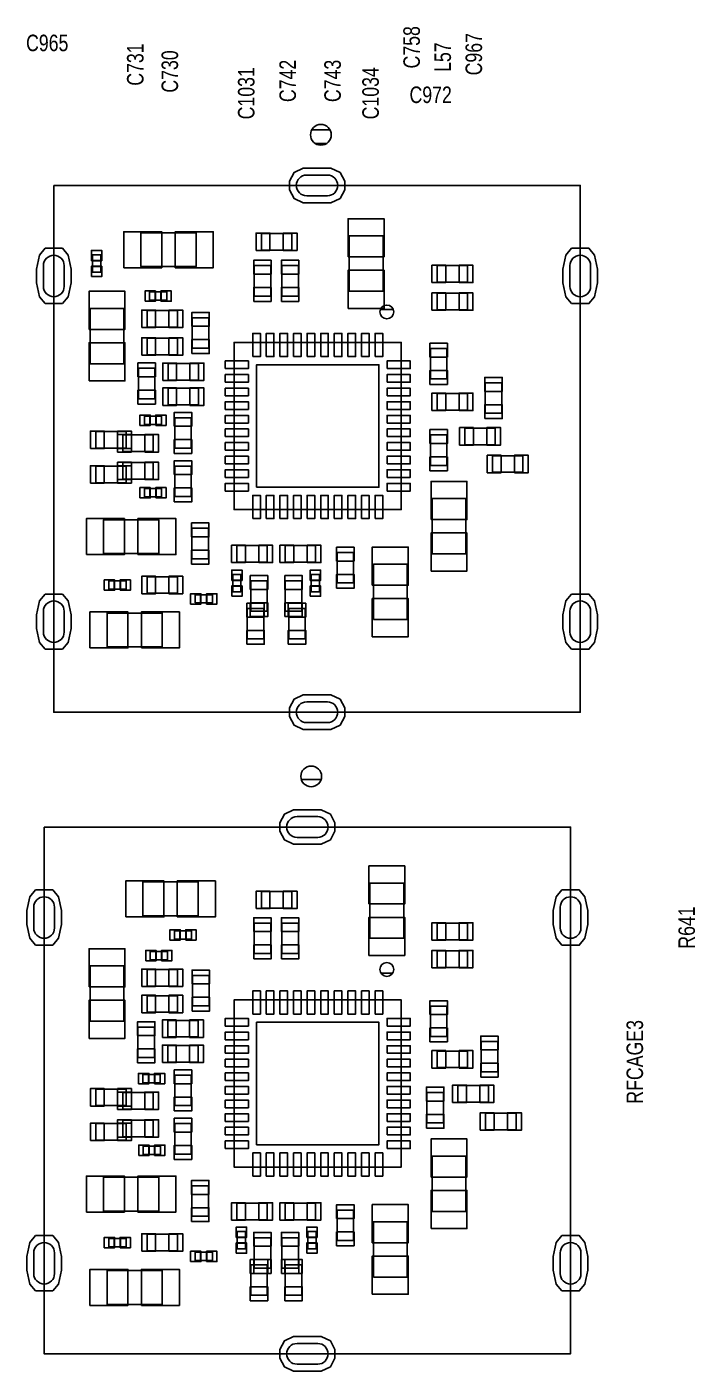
# Model space of a CAD drawing. Extents: x -13164 to 30582, y -10288 to 18382.
# Drawn here: x -1844 to -393, y 9358 to 12275 of the extents above; entities that cross this region are included whole.
import ezdxf
from ezdxf.enums import TextEntityAlignment as Align

# ---------------------------------------------------------------- set-up
doc = ezdxf.new("R2010")
doc.units = 0
doc.layers.add('DF_ASSEMBLY_NOTES', color=2, linetype='CONTINUOUS')

# ---------------------------------------------------------------- blocks, each defined once
blk = doc.blocks.new('FIGURE_OBLONG')
blk.add_lwpolyline([(-0.5, -0.125), (-0.5, 0.125), (-0.416, 0.375), (-0.25, 0.5), (0.25, 0.5), (0.416, 0.375), (0.5, 0.125), (0.5, -0.125), (0.416, -0.375), (0.25, -0.5), (-0.25, -0.5), (-0.416, -0.375)], close=True)
blk = doc.blocks.new('FIGURE_SQUARE')
blk.add_lwpolyline([(-0.5, -0.5), (-0.5, 0.5), (0.5, 0.5), (0.5, -0.5)], close=True)

msp = doc.modelspace()

# ---------------------------------------------------------------- linework, layer by layer
at = {"layer": 'DF_ASSEMBLY_NOTES'}
for points in [[(-1183.0905, 12040.559, 1), (-1228.0897, 12040.559, 1), (-1183.0905, 12040.559)], [(-1236.42, 11953.2692), (-1191.42, 11953.2692, -1), (-1191.42, 11908.2692), (-1236.42, 11908.2692, -1), (-1236.42, 11953.2692)], [(-1762.92, 11756.7692), (-1762.92, 11711.7692, -1), (-1807.92, 11711.7692), (-1807.92, 11756.7692, -1), (-1762.92, 11756.7692)], [(-619.92, 11756.7692), (-619.92, 11711.7692, -1), (-664.92, 11711.7692), (-664.92, 11756.7692, -1), (-619.92, 11756.7692)], [(-1047.42, 11656.2692, 1), (-1077.42, 11656.2692, 1), (-1047.42, 11656.2692)], [(-1762.92, 11006.7692), (-1762.92, 10961.7692, -1), (-1807.92, 10961.7692), (-1807.92, 11006.7692, -1), (-1762.92, 11006.7692)], [(-619.92, 11006.7692), (-619.92, 10961.7692, -1), (-664.92, 10961.7692), (-664.92, 11006.7692, -1), (-619.92, 11006.7692)], [(-1236.42, 10810.2692), (-1191.42, 10810.2692, -1), (-1191.42, 10765.2692), (-1236.42, 10765.2692, -1), (-1236.42, 10810.2692)], [(-1204.0905, 10648.559, 1), (-1249.0897, 10648.559, 1), (-1204.0905, 10648.559)], [(-1257.42, 10561.2692), (-1212.42, 10561.2692, -1), (-1212.42, 10516.2692), (-1257.42, 10516.2692, -1), (-1257.42, 10561.2692)], [(-1783.92, 10364.7692), (-1783.92, 10319.7692, -1), (-1828.92, 10319.7692), (-1828.92, 10364.7692, -1), (-1783.92, 10364.7692)], [(-640.92, 10364.7692), (-640.92, 10319.7692, -1), (-685.92, 10319.7692), (-685.92, 10364.7692, -1), (-640.92, 10364.7692)], [(-1047.42, 10229.7692, 1), (-1077.42, 10229.7692, 1), (-1047.42, 10229.7692)], [(-1783.92, 9614.7692), (-1783.92, 9569.7692, -1), (-1828.92, 9569.7692), (-1828.92, 9614.7692, -1), (-1783.92, 9614.7692)], [(-640.92, 9614.7692), (-640.92, 9569.7692, -1), (-685.92, 9569.7692), (-685.92, 9614.7692, -1), (-640.92, 9614.7692)], [(-1257.42, 9418.2692), (-1212.42, 9418.2692, -1), (-1212.42, 9373.2692), (-1257.42, 9373.2692, -1), (-1257.42, 9418.2692)]]:
    msp.add_lwpolyline(points, format="xyb", dxfattribs=at)
for points in [[(-1225.2497, 12051.5012), (-1185.9305, 12051.5012)], [(-1217.5496, 12021.5012), (-1193.6306, 12021.5012)], [(-1785.42, 11930.7692), (-642.42, 11930.7692), (-642.42, 10787.7692), (-1785.42, 10787.7692), (-1785.42, 11930.7692)], [(-1596.42, 11828.0192), (-1476.42, 11828.0192), (-1476.42, 11754.5192), (-1596.42, 11754.5192), (-1596.42, 11828.0192)], [(-1268.7765, 11826.5012), (-1334.7765, 11826.5012), (-1334.7765, 11790.5012), (-1268.7765, 11790.5012), (-1268.7765, 11826.5012)], [(-1070.67, 11821.2692), (-1070.67, 11701.2692), (-1144.17, 11701.2692), (-1144.17, 11821.2692), (-1070.67, 11821.2692)], [(-1683.42, 11742.5192), (-1683.42, 11780.0192), (-1701.42, 11780.0192), (-1701.42, 11742.5192), (-1683.42, 11742.5192)], [(-1683.42, 11754.5192), (-1683.42, 11768.0192), (-1701.42, 11768.0192), (-1701.42, 11754.5192), (-1683.42, 11754.5192)], [(-1350.42, 11756.7692), (-1350.42, 11690.7692), (-1314.42, 11690.7692), (-1314.42, 11756.7692), (-1350.42, 11756.7692)], [(-1290.42, 11756.7692), (-1290.42, 11690.7692), (-1254.42, 11690.7692), (-1254.42, 11756.7692), (-1290.42, 11756.7692)], [(-886.92, 11756.7662), (-952.92, 11756.7662), (-952.92, 11720.7662), (-886.92, 11720.7662), (-886.92, 11756.7662)], [(-1577.67, 11681.7692), (-1540.17, 11681.7692), (-1540.17, 11699.7692), (-1577.67, 11699.7692), (-1577.67, 11681.7692)], [(-1565.67, 11681.7692), (-1552.17, 11681.7692), (-1552.17, 11699.7692), (-1565.67, 11699.7692), (-1565.67, 11681.7692)], [(-886.92, 11696.7692), (-952.92, 11696.7692), (-952.92, 11660.7692), (-886.92, 11660.7692), (-886.92, 11696.7692)], [(-1633.17, 11663.7692), (-1633.17, 11543.7692), (-1706.67, 11543.7692), (-1706.67, 11663.7692), (-1633.17, 11663.7692)], [(-1582.92, 11623.2692), (-1516.92, 11623.2692), (-1516.92, 11659.2692), (-1582.92, 11659.2692), (-1582.92, 11623.2692)], [(-1448.7191, 11577.6123), (-1448.7191, 11643.6123), (-1484.7191, 11643.6123), (-1484.7191, 11577.6123), (-1448.7191, 11577.6123)], [(-1076.478, 11661.5012), (-1048.362, 11661.5012)], [(-1516.92, 11599.2692), (-1582.92, 11599.2692), (-1582.92, 11563.2692), (-1516.92, 11563.2692), (-1516.92, 11599.2692)], [(-1030.92, 11590.2692), (-1030.92, 11227.2692), (-1393.92, 11227.2692), (-1393.92, 11590.2692), (-1030.92, 11590.2692), (-1030.92, 11588.7692)], [(-967.923, 11576.7692), (-967.923, 11510.7692), (-931.923, 11510.7692), (-931.923, 11576.7692), (-967.923, 11576.7692)], [(-1601.7765, 11534.0012), (-1601.7765, 11468.0012), (-1565.7765, 11468.0012), (-1565.7765, 11534.0012), (-1601.7765, 11534.0012)], [(-1471.2765, 11544.5012), (-1537.2765, 11544.5012), (-1537.2765, 11508.5012), (-1471.2765, 11508.5012), (-1471.2765, 11544.5012)], [(-812.7765, 11436.5012), (-812.7765, 11502.5012), (-848.7765, 11502.5012), (-848.7765, 11436.5012), (-812.7765, 11436.5012)], [(-1471.2765, 11490.5012), (-1537.2765, 11490.5012), (-1537.2765, 11454.5012), (-1471.2765, 11454.5012), (-1471.2765, 11490.5012)], [(-952.92, 11443.2662), (-886.92, 11443.2662), (-886.92, 11479.2662), (-952.92, 11479.2662), (-952.92, 11443.2662)], [(-1551.3615, 11430.3287), (-1588.8615, 11430.3287), (-1588.8615, 11412.3287), (-1551.3615, 11412.3287), (-1551.3615, 11430.3287)], [(-1563.3615, 11430.3287), (-1576.8615, 11430.3287), (-1576.8615, 11412.3287), (-1563.3615, 11412.3287), (-1563.3615, 11430.3287)], [(-1522.92, 11426.7692), (-1522.92, 11360.7692), (-1486.92, 11360.7692), (-1486.92, 11426.7692), (-1522.92, 11426.7692)], [(-892.92, 11368.2692), (-826.92, 11368.2692), (-826.92, 11404.2692), (-892.92, 11404.2692), (-892.92, 11368.2692)], [(-1628.484, 11396.7692), (-1694.484, 11396.7692), (-1694.484, 11360.7692), (-1628.484, 11360.7692), (-1628.484, 11396.7692)], [(-1569.417, 11389.2692), (-1635.417, 11389.2692), (-1635.417, 11353.2692), (-1569.417, 11353.2692), (-1569.417, 11389.2692)], [(-931.92, 11323.2662), (-931.92, 11389.2662), (-967.92, 11389.2662), (-967.92, 11323.2662), (-931.92, 11323.2662)], [(-1628.484, 11321.7692), (-1694.484, 11321.7692), (-1694.484, 11285.7692), (-1628.484, 11285.7692), (-1628.484, 11321.7692)], [(-1569.417, 11329.2692), (-1635.417, 11329.2692), (-1635.417, 11293.2692), (-1569.417, 11293.2692), (-1569.417, 11329.2692)], [(-1522.92, 11321.7692), (-1522.92, 11255.7692), (-1486.92, 11255.7692), (-1486.92, 11321.7692), (-1522.92, 11321.7692)], [(-766.923, 11344.2662), (-832.923, 11344.2662), (-832.923, 11308.2662), (-766.923, 11308.2662), (-766.923, 11344.2662)], [(-1551.3615, 11272.8287), (-1588.8615, 11272.8287), (-1588.8615, 11254.8287), (-1551.3615, 11254.8287), (-1551.3615, 11272.8287)], [(-1563.3615, 11272.8287), (-1576.8615, 11272.8287), (-1576.8615, 11254.8287), (-1563.3615, 11254.8287), (-1563.3615, 11272.8287)], [(-964.17, 11131.2692), (-964.17, 11251.2692), (-890.67, 11251.2692), (-890.67, 11131.2692), (-964.17, 11131.2692)], [(-1557.42, 11132.0192), (-1677.42, 11132.0192), (-1677.42, 11205.5192), (-1557.42, 11205.5192), (-1557.42, 11132.0192)], [(-1485.423, 11186.7692), (-1485.423, 11120.7692), (-1449.423, 11120.7692), (-1449.423, 11186.7692), (-1485.423, 11186.7692)], [(-1387.92, 11113.2722), (-1321.92, 11113.2722), (-1321.92, 11149.2722), (-1387.92, 11149.2722), (-1387.92, 11113.2722)], [(-1282.92, 11113.2692), (-1216.92, 11113.2692), (-1216.92, 11149.2692), (-1282.92, 11149.2692), (-1282.92, 11113.2692)], [(-1134.417, 11068.2692), (-1134.417, 11134.2692), (-1170.417, 11134.2692), (-1170.417, 11068.2692), (-1134.417, 11068.2692)], [(-1397.0187, 11086.6283), (-1397.0187, 11049.1283), (-1379.0187, 11049.1283), (-1379.0187, 11086.6283), (-1397.0187, 11086.6283)], [(-1226.4429, 11086.6283), (-1226.4429, 11049.1283), (-1208.4429, 11049.1283), (-1208.4429, 11086.6283), (-1226.4429, 11086.6283)], [(-1091.67, 10988.7692), (-1091.67, 11108.7692), (-1018.17, 11108.7692), (-1018.17, 10988.7692), (-1091.67, 10988.7692)], [(-1628.67, 11072.7692), (-1666.17, 11072.7692), (-1666.17, 11054.7692), (-1628.67, 11054.7692), (-1628.67, 11072.7692)], [(-1640.67, 11072.7692), (-1654.17, 11072.7692), (-1654.17, 11054.7692), (-1640.67, 11054.7692), (-1640.67, 11072.7692)], [(-1516.92, 11081.7692), (-1582.92, 11081.7692), (-1582.92, 11045.7692), (-1516.92, 11045.7692), (-1516.92, 11081.7692)], [(-1397.0187, 11074.6283), (-1397.0187, 11061.1283), (-1379.0187, 11061.1283), (-1379.0187, 11074.6283), (-1397.0187, 11074.6283)], [(-1357.92, 11072.7692), (-1357.92, 11006.7692), (-1321.92, 11006.7692), (-1321.92, 11072.7692), (-1357.92, 11072.7692)], [(-1282.92, 11072.7692), (-1282.92, 11006.7692), (-1246.92, 11006.7692), (-1246.92, 11072.7692), (-1282.92, 11072.7692)], [(-1226.4429, 11074.6283), (-1226.4429, 11061.1283), (-1208.4429, 11061.1283), (-1208.4429, 11074.6283), (-1226.4429, 11074.6283)], [(-1478.67, 11024.7692), (-1441.17, 11024.7692), (-1441.17, 11042.7692), (-1478.67, 11042.7692), (-1478.67, 11024.7692)], [(-1466.67, 11024.7692), (-1453.17, 11024.7692), (-1453.17, 11042.7692), (-1466.67, 11042.7692), (-1466.67, 11024.7692)], [(-1549.92, 10929.5192), (-1669.92, 10929.5192), (-1669.92, 11003.0192), (-1549.92, 11003.0192), (-1549.92, 10929.5192)], [(-1365.42, 11012.7692), (-1365.42, 10946.7692), (-1329.42, 10946.7692), (-1329.42, 11012.7692), (-1365.42, 11012.7692)], [(-1275.42, 11012.7692), (-1275.42, 10946.7692), (-1239.42, 10946.7692), (-1239.42, 11012.7692), (-1275.42, 11012.7692)], [(-1247.954, 10641.5012), (-1205.2262, 10641.5012)], [(-1806.42, 10538.7692), (-663.42, 10538.7692), (-663.42, 9395.7692), (-1806.42, 9395.7692), (-1806.42, 10538.7692)], [(-1591.92, 10419.5192), (-1471.92, 10419.5192), (-1471.92, 10346.0192), (-1591.92, 10346.0192), (-1591.92, 10419.5192)], [(-1025.67, 10417.2692), (-1025.67, 10297.2692), (-1099.17, 10297.2692), (-1099.17, 10417.2692), (-1025.67, 10417.2692)], [(-1268.7765, 10398.5012), (-1334.7765, 10398.5012), (-1334.7765, 10362.5012), (-1268.7765, 10362.5012), (-1268.7765, 10398.5012)], [(-1350.42, 10330.2692), (-1350.42, 10264.2692), (-1314.42, 10264.2692), (-1314.42, 10330.2692), (-1350.42, 10330.2692)], [(-1290.42, 10330.2692), (-1290.42, 10264.2692), (-1254.42, 10264.2692), (-1254.42, 10330.2692), (-1290.42, 10330.2692)], [(-886.92, 10330.2662), (-952.92, 10330.2662), (-952.92, 10294.2662), (-886.92, 10294.2662), (-886.92, 10330.2662)], [(-1523.67, 10295.7692), (-1486.17, 10295.7692), (-1486.17, 10313.7692), (-1523.67, 10313.7692), (-1523.67, 10295.7692)], [(-1511.67, 10295.7692), (-1498.17, 10295.7692), (-1498.17, 10313.7692), (-1511.67, 10313.7692), (-1511.67, 10295.7692)], [(-1576.17, 10250.7692), (-1538.67, 10250.7692), (-1538.67, 10268.7692), (-1576.17, 10268.7692), (-1576.17, 10250.7692)], [(-1564.17, 10250.7692), (-1550.67, 10250.7692), (-1550.67, 10268.7692), (-1564.17, 10268.7692), (-1564.17, 10250.7692)], [(-886.92, 10270.2692), (-952.92, 10270.2692), (-952.92, 10234.2692), (-886.92, 10234.2692), (-886.92, 10270.2692)], [(-1633.17, 10237.2692), (-1633.17, 10117.2692), (-1706.67, 10117.2692), (-1706.67, 10237.2692), (-1633.17, 10237.2692)], [(-1582.92, 10193.7692), (-1516.92, 10193.7692), (-1516.92, 10229.7692), (-1582.92, 10229.7692), (-1582.92, 10193.7692)], [(-1448.3213, 10150.7897), (-1448.3213, 10216.7897), (-1484.3213, 10216.7897), (-1484.3213, 10150.7897), (-1448.3213, 10150.7897)], [(-1074.9356, 10221.5012), (-1049.9045, 10221.5012)], [(-1516.92, 10172.7692), (-1582.92, 10172.7692), (-1582.92, 10136.7692), (-1516.92, 10136.7692), (-1516.92, 10172.7692)], [(-1030.92, 10163.7692), (-1030.92, 9800.7692), (-1393.92, 9800.7692), (-1393.92, 10163.7692), (-1030.92, 10163.7692), (-1030.92, 10162.2692)], [(-967.923, 10150.2692), (-967.923, 10084.2692), (-931.923, 10084.2692), (-931.923, 10150.2692), (-967.923, 10150.2692)], [(-1602.7973, 10104.7359), (-1602.7973, 10038.7359), (-1566.7973, 10038.7359), (-1566.7973, 10104.7359), (-1602.7973, 10104.7359)], [(-1472.1942, 10119.2958), (-1538.1942, 10119.2958), (-1538.1942, 10083.2958), (-1472.1942, 10083.2958), (-1472.1942, 10119.2958)], [(-1472.0688, 10064.7273), (-1538.0688, 10064.7273), (-1538.0688, 10028.7273), (-1472.0688, 10028.7273), (-1472.0688, 10064.7273)], [(-821.6018, 10007.7021), (-821.6018, 10073.7021), (-857.6018, 10073.7021), (-857.6018, 10007.7021), (-821.6018, 10007.7021)], [(-952.92, 10016.7662), (-886.92, 10016.7662), (-886.92, 10052.7662), (-952.92, 10052.7662), (-952.92, 10016.7662)], [(-1554.3276, 10002.0188), (-1591.8276, 10002.0188), (-1591.8276, 9984.0188), (-1554.3276, 9984.0188), (-1554.3276, 10002.0188)], [(-1566.3276, 10002.0188), (-1579.8276, 10002.0188), (-1579.8276, 9984.0188), (-1566.3276, 9984.0188), (-1566.3276, 10002.0188)], [(-1522.92, 10000.2692), (-1522.92, 9934.2692), (-1486.92, 9934.2692), (-1486.92, 10000.2692), (-1522.92, 10000.2692)], [(-907.92, 9941.7692), (-841.92, 9941.7692), (-841.92, 9977.7692), (-907.92, 9977.7692), (-907.92, 9941.7692)], [(-1628.484, 9970.2692), (-1694.484, 9970.2692), (-1694.484, 9934.2692), (-1628.484, 9934.2692), (-1628.484, 9970.2692)], [(-1569.417, 9962.7692), (-1635.417, 9962.7692), (-1635.417, 9926.7692), (-1569.417, 9926.7692), (-1569.417, 9962.7692)], [(-939.42, 9896.7662), (-939.42, 9962.7662), (-975.42, 9962.7662), (-975.42, 9896.7662), (-939.42, 9896.7662)], [(-781.923, 9917.7662), (-847.923, 9917.7662), (-847.923, 9881.7662), (-781.923, 9881.7662), (-781.923, 9917.7662)], [(-1628.484, 9895.2692), (-1694.484, 9895.2692), (-1694.484, 9859.2692), (-1628.484, 9859.2692), (-1628.484, 9895.2692)], [(-1569.417, 9902.7692), (-1635.417, 9902.7692), (-1635.417, 9866.7692), (-1569.417, 9866.7692), (-1569.417, 9902.7692)], [(-1522.92, 9895.2692), (-1522.92, 9829.2692), (-1486.92, 9829.2692), (-1486.92, 9895.2692), (-1522.92, 9895.2692)], [(-1553.8743, 9846.4997), (-1591.3743, 9846.4997), (-1591.3743, 9828.4997), (-1553.8743, 9828.4997), (-1553.8743, 9846.4997)], [(-1565.8743, 9846.4997), (-1579.3743, 9846.4997), (-1579.3743, 9828.4997), (-1565.8743, 9828.4997), (-1565.8743, 9846.4997)], [(-964.17, 9704.7692), (-964.17, 9824.7692), (-890.67, 9824.7692), (-890.67, 9704.7692), (-964.17, 9704.7692)], [(-1557.42, 9705.5192), (-1677.42, 9705.5192), (-1677.42, 9779.0192), (-1557.42, 9779.0192), (-1557.42, 9705.5192)], [(-1485.423, 9760.2692), (-1485.423, 9694.2692), (-1449.423, 9694.2692), (-1449.423, 9760.2692), (-1485.423, 9760.2692)], [(-1387.92, 9686.7722), (-1321.92, 9686.7722), (-1321.92, 9722.7722), (-1387.92, 9722.7722), (-1387.92, 9686.7722)], [(-1282.92, 9686.7692), (-1216.92, 9686.7692), (-1216.92, 9722.7692), (-1282.92, 9722.7692), (-1282.92, 9686.7692)], [(-1134.417, 9641.7692), (-1134.417, 9707.7692), (-1170.417, 9707.7692), (-1170.417, 9641.7692), (-1134.417, 9641.7692)], [(-1516.92, 9655.2692), (-1582.92, 9655.2692), (-1582.92, 9619.2692), (-1516.92, 9619.2692), (-1516.92, 9655.2692)], [(-1387.1115, 9661.0787), (-1387.1115, 9623.5787), (-1369.1115, 9623.5787), (-1369.1115, 9661.0787), (-1387.1115, 9661.0787)], [(-1234.1115, 9661.0787), (-1234.1115, 9623.5787), (-1216.1115, 9623.5787), (-1216.1115, 9661.0787), (-1234.1115, 9661.0787)], [(-1091.67, 9562.2692), (-1091.67, 9682.2692), (-1018.17, 9682.2692), (-1018.17, 9562.2692), (-1091.67, 9562.2692)], [(-1628.67, 9646.2692), (-1666.17, 9646.2692), (-1666.17, 9628.2692), (-1628.67, 9628.2692), (-1628.67, 9646.2692)], [(-1640.67, 9646.2692), (-1654.17, 9646.2692), (-1654.17, 9628.2692), (-1640.67, 9628.2692), (-1640.67, 9646.2692)], [(-1387.1115, 9649.0787), (-1387.1115, 9635.5787), (-1369.1115, 9635.5787), (-1369.1115, 9649.0787), (-1387.1115, 9649.0787)], [(-1350.417, 9647.7722), (-1350.417, 9581.7722), (-1314.417, 9581.7722), (-1314.417, 9647.7722), (-1350.417, 9647.7722)], [(-1290.42, 9647.7722), (-1290.42, 9581.7722), (-1254.42, 9581.7722), (-1254.42, 9647.7722), (-1290.42, 9647.7722)], [(-1234.1115, 9649.0787), (-1234.1115, 9635.5787), (-1216.1115, 9635.5787), (-1216.1115, 9649.0787), (-1234.1115, 9649.0787)], [(-1478.67, 9598.2692), (-1441.17, 9598.2692), (-1441.17, 9616.2692), (-1478.67, 9616.2692), (-1478.67, 9598.2692)], [(-1466.67, 9598.2692), (-1453.17, 9598.2692), (-1453.17, 9616.2692), (-1466.67, 9616.2692), (-1466.67, 9598.2692)], [(-1549.92, 9503.0192), (-1669.92, 9503.0192), (-1669.92, 9576.5192), (-1549.92, 9576.5192), (-1549.92, 9503.0192)], [(-1357.917, 9588.7052), (-1357.917, 9522.7052), (-1321.917, 9522.7052), (-1321.917, 9588.7052), (-1357.917, 9588.7052)], [(-1282.92, 9588.7052), (-1282.92, 9522.7052), (-1246.92, 9522.7052), (-1246.92, 9588.7052), (-1282.92, 9588.7052)]]:
    msp.add_lwpolyline(points, dxfattribs=at)

# ---------------------------------------------------------------- block references
for name, p, xscale, yscale in [('FIGURE_OBLONG', (-1213.92, 11930.7692), 120, 75), ('FIGURE_SQUARE', (-1107.42, 11817.1472), 77.9535, 82.677), ('FIGURE_SQUARE', (-1592.298, 11791.2692), 82.677, 77.9535), ('FIGURE_SQUARE', (-1480.542, 11791.2692), 82.677, 77.9535), ('FIGURE_SQUARE', (-1331.31, 11808.5012), 30.1185, 37.8015), ('FIGURE_SQUARE', (-1272.243, 11808.5012), 30.1185, 37.8015), ('FIGURE_OBLONG', (-1785.42, 11734.2692), 75, 120), ('FIGURE_SQUARE', (-1692.42, 11778.5192), 22.4415, 22.4415), ('FIGURE_OBLONG', (-642.42, 11734.2692), 75, 120), ('FIGURE_SQUARE', (-1692.42, 11744.0192), 22.4415, 22.4415), ('FIGURE_SQUARE', (-1332.42, 11753.3027), 37.8015, 30.1185), ('FIGURE_SQUARE', (-1272.42, 11753.3027), 37.8015, 30.1185), ('FIGURE_SQUARE', (-949.4535, 11738.7662), 30.1185, 37.8015), ('FIGURE_SQUARE', (-890.3865, 11738.7662), 30.1185, 37.8015), ('FIGURE_SQUARE', (-1107.42, 11705.3912), 77.9535, 82.677), ('FIGURE_SQUARE', (-1669.92, 11659.6472), 77.9535, 82.677), ('FIGURE_SQUARE', (-1576.17, 11690.7692), 22.4415, 22.4415), ('FIGURE_SQUARE', (-1541.67, 11690.7692), 22.4415, 22.4415), ('FIGURE_SQUARE', (-1332.42, 11694.2357), 37.8015, 30.1185), ('FIGURE_SQUARE', (-1272.42, 11694.2357), 37.8015, 30.1185), ('FIGURE_SQUARE', (-949.4535, 11678.7692), 30.1185, 37.8015), ('FIGURE_SQUARE', (-890.3865, 11678.7692), 30.1185, 37.8015), ('FIGURE_SQUARE', (-1579.4535, 11641.2692), 30.1185, 37.8015), ('FIGURE_SQUARE', (-1520.3865, 11641.2692), 30.1185, 37.8015), ('FIGURE_SQUARE', (-1466.7191, 11640.1458), 37.8015, 30.1185), ('FIGURE_SQUARE', (-1345.2885, 11584.4642), 16.53, 50.1915), ('FIGURE_SQUARE', (-1315.773, 11584.4642), 16.53, 50.1915), ('FIGURE_SQUARE', (-1286.2335, 11584.4642), 16.53, 50.1915), ('FIGURE_SQUARE', (-1256.7165, 11584.4642), 16.53, 50.1915), ('FIGURE_SQUARE', (-1227.1785, 11584.4642), 16.53, 50.1915), ('FIGURE_SQUARE', (-1197.6615, 11584.4642), 16.53, 50.1915), ('FIGURE_SQUARE', (-1168.1235, 11584.4642), 16.53, 50.1915), ('FIGURE_SQUARE', (-1138.6065, 11584.4642), 16.53, 50.1915), ('FIGURE_SQUARE', (-1109.067, 11584.4642), 16.53, 50.1915), ('FIGURE_SQUARE', (-1079.5515, 11584.4642), 16.53, 50.1915), ('FIGURE_SQUARE', (-1669.92, 11547.8912), 77.9535, 82.677), ('FIGURE_SQUARE', (-1579.4535, 11581.2692), 30.1185, 37.8015), ('FIGURE_SQUARE', (-1520.3865, 11581.2692), 30.1185, 37.8015), ('FIGURE_SQUARE', (-1466.7191, 11581.0788), 37.8015, 30.1185), ('FIGURE_SQUARE', (-949.923, 11573.3027), 37.8015, 30.1185), ('FIGURE_SQUARE', (-1388.115, 11541.6377), 50.1915, 16.53), ('FIGURE_SQUARE', (-1036.725, 11541.6377), 50.1915, 16.53), ('FIGURE_SQUARE', (-1583.7765, 11530.5347), 37.8015, 30.1185), ('FIGURE_SQUARE', (-1533.81, 11526.5012), 30.1185, 37.8015), ('FIGURE_SQUARE', (-1474.743, 11526.5012), 30.1185, 37.8015), ('FIGURE_SQUARE', (-1388.115, 11512.1222), 50.1915, 16.53), ('FIGURE_SQUARE', (-1212.42, 11408.7692), 265.7535, 265.7535), ('FIGURE_SQUARE', (-1036.725, 11512.1222), 50.1915, 16.53), ('FIGURE_SQUARE', (-949.923, 11514.2357), 37.8015, 30.1185), ('FIGURE_SQUARE', (-1533.81, 11472.5012), 30.1185, 37.8015), ('FIGURE_SQUARE', (-1474.743, 11472.5012), 30.1185, 37.8015), ('FIGURE_SQUARE', (-1388.115, 11482.5827), 50.1915, 16.53), ('FIGURE_SQUARE', (-1036.725, 11482.5827), 50.1915, 16.53), ('FIGURE_SQUARE', (-830.7765, 11499.0347), 37.8015, 30.1185), ('FIGURE_SQUARE', (-1583.7765, 11471.4677), 37.8015, 30.1185), ('FIGURE_SQUARE', (-949.4535, 11461.2662), 30.1185, 37.8015), ('FIGURE_SQUARE', (-890.3865, 11461.2662), 30.1185, 37.8015), ('FIGURE_SQUARE', (-1587.3615, 11421.3287), 22.4415, 22.4415), ('FIGURE_SQUARE', (-1552.8615, 11421.3287), 22.4415, 22.4415), ('FIGURE_SQUARE', (-1504.92, 11423.3027), 37.8015, 30.1185), ('FIGURE_SQUARE', (-1388.115, 11453.0657), 50.1915, 16.53), ('FIGURE_SQUARE', (-1036.725, 11453.0657), 50.1915, 16.53), ('FIGURE_SQUARE', (-830.7765, 11439.9677), 37.8015, 30.1185), ('FIGURE_SQUARE', (-1388.115, 11423.5277), 50.1915, 16.53), ('FIGURE_SQUARE', (-1036.725, 11423.5277), 50.1915, 16.53), ('FIGURE_SQUARE', (-889.4535, 11386.2692), 30.1185, 37.8015), ('FIGURE_SQUARE', (-830.3865, 11386.2692), 30.1185, 37.8015), ('FIGURE_SQUARE', (-1691.0175, 11378.7692), 30.1185, 37.8015), ('FIGURE_SQUARE', (-1631.9505, 11378.7692), 30.1185, 37.8015), ('FIGURE_SQUARE', (-1631.9505, 11371.2692), 30.1185, 37.8015), ('FIGURE_SQUARE', (-1572.8835, 11371.2692), 30.1185, 37.8015), ('FIGURE_SQUARE', (-1504.92, 11364.2357), 37.8015, 30.1185), ('FIGURE_SQUARE', (-1388.115, 11394.0107), 50.1915, 16.53), ('FIGURE_SQUARE', (-1036.725, 11394.0107), 50.1915, 16.53), ('FIGURE_SQUARE', (-949.92, 11385.7997), 37.8015, 30.1185), ('FIGURE_SQUARE', (-1388.115, 11364.4727), 50.1915, 16.53), ('FIGURE_SQUARE', (-1036.725, 11364.4727), 50.1915, 16.53), ('FIGURE_SQUARE', (-829.4565, 11326.2662), 30.1185, 37.8015), ('FIGURE_SQUARE', (-770.3895, 11326.2662), 30.1185, 37.8015), ('FIGURE_SQUARE', (-1691.0175, 11303.7692), 30.1185, 37.8015), ('FIGURE_SQUARE', (-1631.9505, 11311.2692), 30.1185, 37.8015), ('FIGURE_SQUARE', (-1631.9505, 11303.7692), 30.1185, 37.8015), ('FIGURE_SQUARE', (-1572.8835, 11311.2692), 30.1185, 37.8015), ('FIGURE_SQUARE', (-1504.92, 11318.3027), 37.8015, 30.1185), ('FIGURE_SQUARE', (-1388.115, 11334.9557), 50.1915, 16.53), ('FIGURE_SQUARE', (-1036.725, 11334.9557), 50.1915, 16.53), ('FIGURE_SQUARE', (-949.92, 11326.7327), 37.8015, 30.1185), ('FIGURE_SQUARE', (-1388.115, 11305.4162), 50.1915, 16.53), ('FIGURE_SQUARE', (-1036.725, 11305.4162), 50.1915, 16.53), ('FIGURE_SQUARE', (-927.42, 11247.1472), 77.9535, 82.677), ('FIGURE_SQUARE', (-1587.3615, 11263.8287), 22.4415, 22.4415), ('FIGURE_SQUARE', (-1552.8615, 11263.8287), 22.4415, 22.4415), ('FIGURE_SQUARE', (-1504.92, 11259.2357), 37.8015, 30.1185), ('FIGURE_SQUARE', (-1388.115, 11275.9007), 50.1915, 16.53), ('FIGURE_SQUARE', (-1345.2885, 11233.0742), 16.53, 50.1915), ('FIGURE_SQUARE', (-1315.773, 11233.0742), 16.53, 50.1915), ('FIGURE_SQUARE', (-1286.2335, 11233.0742), 16.53, 50.1915), ('FIGURE_SQUARE', (-1256.7165, 11233.0742), 16.53, 50.1915), ('FIGURE_SQUARE', (-1227.1785, 11233.0742), 16.53, 50.1915), ('FIGURE_SQUARE', (-1197.6615, 11233.0742), 16.53, 50.1915), ('FIGURE_SQUARE', (-1168.1235, 11233.0742), 16.53, 50.1915), ('FIGURE_SQUARE', (-1138.6065, 11233.0742), 16.53, 50.1915), ('FIGURE_SQUARE', (-1109.067, 11233.0742), 16.53, 50.1915), ('FIGURE_SQUARE', (-1079.5515, 11233.0742), 16.53, 50.1915), ('FIGURE_SQUARE', (-1036.725, 11275.9007), 50.1915, 16.53), ('FIGURE_SQUARE', (-1673.298, 11168.7692), 82.677, 77.9535), ('FIGURE_SQUARE', (-1561.542, 11168.7692), 82.677, 77.9535), ('FIGURE_SQUARE', (-1467.423, 11183.3027), 37.8015, 30.1185), ('FIGURE_SQUARE', (-927.42, 11135.3912), 77.9535, 82.677), ('FIGURE_SQUARE', (-1384.4535, 11131.2722), 30.1185, 37.8015), ('FIGURE_SQUARE', (-1325.3865, 11131.2722), 30.1185, 37.8015), ('FIGURE_SQUARE', (-1279.4535, 11131.2692), 30.1185, 37.8015), ('FIGURE_SQUARE', (-1220.3865, 11131.2692), 30.1185, 37.8015), ('FIGURE_SQUARE', (-1152.417, 11130.8027), 37.8015, 30.1185), ('FIGURE_SQUARE', (-1054.92, 11104.6472), 77.9535, 82.677), ('FIGURE_SQUARE', (-1467.423, 11124.2357), 37.8015, 30.1185), ('FIGURE_SQUARE', (-1579.4535, 11063.7692), 30.1185, 37.8015), ('FIGURE_SQUARE', (-1520.3865, 11063.7692), 30.1185, 37.8015), ('FIGURE_SQUARE', (-1388.0187, 11085.1283), 22.4415, 22.4415), ('FIGURE_SQUARE', (-1339.92, 11069.3027), 37.8015, 30.1185), ('FIGURE_SQUARE', (-1264.92, 11069.3027), 37.8015, 30.1185), ('FIGURE_SQUARE', (-1217.4429, 11085.1283), 22.4415, 22.4415), ('FIGURE_SQUARE', (-1152.417, 11071.7357), 37.8015, 30.1185), ('FIGURE_SQUARE', (-1664.67, 11063.7692), 22.4415, 22.4415), ('FIGURE_SQUARE', (-1630.17, 11063.7692), 22.4415, 22.4415), ('FIGURE_SQUARE', (-1388.0187, 11050.6283), 22.4415, 22.4415), ('FIGURE_SQUARE', (-1217.4429, 11050.6283), 22.4415, 22.4415), ('FIGURE_OBLONG', (-1785.42, 10984.2692), 75, 120), ('FIGURE_SQUARE', (-1477.17, 11033.7692), 22.4415, 22.4415), ('FIGURE_SQUARE', (-1442.67, 11033.7692), 22.4415, 22.4415), ('FIGURE_SQUARE', (-1347.42, 11009.3027), 37.8015, 30.1185), ('FIGURE_SQUARE', (-1339.92, 11010.2357), 37.8015, 30.1185), ('FIGURE_SQUARE', (-1264.92, 11010.2357), 37.8015, 30.1185), ('FIGURE_SQUARE', (-1257.42, 11009.3027), 37.8015, 30.1185), ('FIGURE_SQUARE', (-1054.92, 10992.8912), 77.9535, 82.677), ('FIGURE_OBLONG', (-642.42, 10984.2692), 75, 120), ('FIGURE_SQUARE', (-1665.798, 10966.2692), 82.677, 77.9535), ('FIGURE_SQUARE', (-1554.042, 10966.2692), 82.677, 77.9535), ('FIGURE_SQUARE', (-1347.42, 10950.2357), 37.8015, 30.1185), ('FIGURE_SQUARE', (-1257.42, 10950.2357), 37.8015, 30.1185), ('FIGURE_OBLONG', (-1213.92, 10787.7692), 120, 75), ('FIGURE_OBLONG', (-1234.92, 10538.7692), 120, 75), ('FIGURE_SQUARE', (-1062.42, 10413.1472), 77.9535, 82.677), ('FIGURE_SQUARE', (-1587.798, 10382.7692), 82.677, 77.9535), ('FIGURE_SQUARE', (-1476.042, 10382.7692), 82.677, 77.9535), ('FIGURE_OBLONG', (-1806.42, 10342.2692), 75, 120), ('FIGURE_SQUARE', (-1331.31, 10380.5012), 30.1185, 37.8015), ('FIGURE_SQUARE', (-1272.243, 10380.5012), 30.1185, 37.8015), ('FIGURE_OBLONG', (-663.42, 10342.2692), 75, 120), ('FIGURE_SQUARE', (-1332.42, 10326.8027), 37.8015, 30.1185), ('FIGURE_SQUARE', (-1272.42, 10326.8027), 37.8015, 30.1185), ('FIGURE_SQUARE', (-1062.42, 10301.3912), 77.9535, 82.677), ('FIGURE_SQUARE', (-949.4535, 10312.2662), 30.1185, 37.8015), ('FIGURE_SQUARE', (-890.3865, 10312.2662), 30.1185, 37.8015), ('FIGURE_SQUARE', (-1522.17, 10304.7692), 22.4415, 22.4415), ('FIGURE_SQUARE', (-1487.67, 10304.7692), 22.4415, 22.4415), ('FIGURE_SQUARE', (-1669.92, 10233.1472), 77.9535, 82.677), ('FIGURE_SQUARE', (-1574.67, 10259.7692), 22.4415, 22.4415), ('FIGURE_SQUARE', (-1540.17, 10259.7692), 22.4415, 22.4415), ('FIGURE_SQUARE', (-1332.42, 10267.7357), 37.8015, 30.1185), ('FIGURE_SQUARE', (-1272.42, 10267.7357), 37.8015, 30.1185), ('FIGURE_SQUARE', (-949.4535, 10252.2692), 30.1185, 37.8015), ('FIGURE_SQUARE', (-890.3865, 10252.2692), 30.1185, 37.8015), ('FIGURE_SQUARE', (-1579.4535, 10211.7692), 30.1185, 37.8015), ('FIGURE_SQUARE', (-1520.3865, 10211.7692), 30.1185, 37.8015), ('FIGURE_SQUARE', (-1466.3213, 10213.3232), 37.8015, 30.1185), ('FIGURE_SQUARE', (-1345.2885, 10157.9642), 16.53, 50.1915), ('FIGURE_SQUARE', (-1315.773, 10157.9642), 16.53, 50.1915), ('FIGURE_SQUARE', (-1286.2335, 10157.9642), 16.53, 50.1915), ('FIGURE_SQUARE', (-1256.7165, 10157.9642), 16.53, 50.1915), ('FIGURE_SQUARE', (-1227.1785, 10157.9642), 16.53, 50.1915), ('FIGURE_SQUARE', (-1197.6615, 10157.9642), 16.53, 50.1915), ('FIGURE_SQUARE', (-1168.1235, 10157.9642), 16.53, 50.1915), ('FIGURE_SQUARE', (-1138.6065, 10157.9642), 16.53, 50.1915), ('FIGURE_SQUARE', (-1109.067, 10157.9642), 16.53, 50.1915), ('FIGURE_SQUARE', (-1079.5515, 10157.9642), 16.53, 50.1915), ('FIGURE_SQUARE', (-1669.92, 10121.3912), 77.9535, 82.677), ('FIGURE_SQUARE', (-1579.4535, 10154.7692), 30.1185, 37.8015), ('FIGURE_SQUARE', (-1520.3865, 10154.7692), 30.1185, 37.8015), ('FIGURE_SQUARE', (-1466.3213, 10154.2562), 37.8015, 30.1185), ('FIGURE_SQUARE', (-949.923, 10146.8027), 37.8015, 30.1185), ('FIGURE_SQUARE', (-1534.7277, 10101.2958), 30.1185, 37.8015), ('FIGURE_SQUARE', (-1475.6607, 10101.2958), 30.1185, 37.8015), ('FIGURE_SQUARE', (-1388.115, 10115.1377), 50.1915, 16.53), ('FIGURE_SQUARE', (-1036.725, 10115.1377), 50.1915, 16.53), ('FIGURE_SQUARE', (-1584.7973, 10101.2694), 37.8015, 30.1185), ('FIGURE_SQUARE', (-1388.115, 10085.6222), 50.1915, 16.53), ('FIGURE_SQUARE', (-1212.42, 9982.2692), 265.7535, 265.7535), ('FIGURE_SQUARE', (-1036.725, 10085.6222), 50.1915, 16.53), ('FIGURE_SQUARE', (-949.923, 10087.7357), 37.8015, 30.1185), ('FIGURE_SQUARE', (-1534.6023, 10046.7273), 30.1185, 37.8015), ('FIGURE_SQUARE', (-1475.5353, 10046.7273), 30.1185, 37.8015), ('FIGURE_SQUARE', (-1388.115, 10056.0827), 50.1915, 16.53), ('FIGURE_SQUARE', (-1036.725, 10056.0827), 50.1915, 16.53), ('FIGURE_SQUARE', (-839.6018, 10070.2356), 37.8015, 30.1185), ('FIGURE_SQUARE', (-1584.7973, 10042.2024), 37.8015, 30.1185), ('FIGURE_SQUARE', (-1388.115, 10026.5657), 50.1915, 16.53), ('FIGURE_SQUARE', (-1036.725, 10026.5657), 50.1915, 16.53), ('FIGURE_SQUARE', (-949.4535, 10034.7662), 30.1185, 37.8015), ('FIGURE_SQUARE', (-890.3865, 10034.7662), 30.1185, 37.8015), ('FIGURE_SQUARE', (-1590.3276, 9993.0188), 22.4415, 22.4415), ('FIGURE_SQUARE', (-1555.8276, 9993.0188), 22.4415, 22.4415), ('FIGURE_SQUARE', (-1504.92, 9996.8027), 37.8015, 30.1185), ('FIGURE_SQUARE', (-1388.115, 9997.0277), 50.1915, 16.53), ('FIGURE_SQUARE', (-1036.725, 9997.0277), 50.1915, 16.53), ('FIGURE_SQUARE', (-839.6018, 10011.1686), 37.8015, 30.1185), ('FIGURE_SQUARE', (-1388.115, 9967.5107), 50.1915, 16.53), ('FIGURE_SQUARE', (-1036.725, 9967.5107), 50.1915, 16.53), ('FIGURE_SQUARE', (-957.42, 9959.2997), 37.8015, 30.1185), ('FIGURE_SQUARE', (-904.4535, 9959.7692), 30.1185, 37.8015), ('FIGURE_SQUARE', (-845.3865, 9959.7692), 30.1185, 37.8015), ('FIGURE_SQUARE', (-1691.0175, 9952.2692), 30.1185, 37.8015), ('FIGURE_SQUARE', (-1631.9505, 9952.2692), 30.1185, 37.8015), ('FIGURE_SQUARE', (-1631.9505, 9944.7692), 30.1185, 37.8015), ('FIGURE_SQUARE', (-1572.8835, 9944.7692), 30.1185, 37.8015), ('FIGURE_SQUARE', (-1504.92, 9937.7357), 37.8015, 30.1185), ('FIGURE_SQUARE', (-1388.115, 9937.9727), 50.1915, 16.53), ('FIGURE_SQUARE', (-1036.725, 9937.9727), 50.1915, 16.53), ('FIGURE_SQUARE', (-1388.115, 9908.4557), 50.1915, 16.53), ('FIGURE_SQUARE', (-1036.725, 9908.4557), 50.1915, 16.53), ('FIGURE_SQUARE', (-844.4565, 9899.7662), 30.1185, 37.8015), ('FIGURE_SQUARE', (-785.3895, 9899.7662), 30.1185, 37.8015), ('FIGURE_SQUARE', (-1691.0175, 9877.2692), 30.1185, 37.8015), ('FIGURE_SQUARE', (-1631.9505, 9884.7692), 30.1185, 37.8015), ('FIGURE_SQUARE', (-1631.9505, 9877.2692), 30.1185, 37.8015), ('FIGURE_SQUARE', (-1572.8835, 9884.7692), 30.1185, 37.8015), ('FIGURE_SQUARE', (-1504.92, 9891.8027), 37.8015, 30.1185), ('FIGURE_SQUARE', (-1388.115, 9878.9162), 50.1915, 16.53), ('FIGURE_SQUARE', (-1036.725, 9878.9162), 50.1915, 16.53), ('FIGURE_SQUARE', (-957.42, 9900.2327), 37.8015, 30.1185), ('FIGURE_SQUARE', (-1388.115, 9849.4007), 50.1915, 16.53), ('FIGURE_SQUARE', (-1036.725, 9849.4007), 50.1915, 16.53), ('FIGURE_SQUARE', (-927.42, 9820.6472), 77.9535, 82.677), ('FIGURE_SQUARE', (-1589.8743, 9837.4997), 22.4415, 22.4415), ('FIGURE_SQUARE', (-1555.3743, 9837.4997), 22.4415, 22.4415), ('FIGURE_SQUARE', (-1504.92, 9832.7357), 37.8015, 30.1185), ('FIGURE_SQUARE', (-1345.2885, 9806.5742), 16.53, 50.1915), ('FIGURE_SQUARE', (-1315.773, 9806.5742), 16.53, 50.1915), ('FIGURE_SQUARE', (-1286.2335, 9806.5742), 16.53, 50.1915), ('FIGURE_SQUARE', (-1256.7165, 9806.5742), 16.53, 50.1915), ('FIGURE_SQUARE', (-1227.1785, 9806.5742), 16.53, 50.1915), ('FIGURE_SQUARE', (-1197.6615, 9806.5742), 16.53, 50.1915), ('FIGURE_SQUARE', (-1168.1235, 9806.5742), 16.53, 50.1915), ('FIGURE_SQUARE', (-1138.6065, 9806.5742), 16.53, 50.1915), ('FIGURE_SQUARE', (-1109.067, 9806.5742), 16.53, 50.1915), ('FIGURE_SQUARE', (-1079.5515, 9806.5742), 16.53, 50.1915), ('FIGURE_SQUARE', (-1673.298, 9742.2692), 82.677, 77.9535), ('FIGURE_SQUARE', (-1561.542, 9742.2692), 82.677, 77.9535), ('FIGURE_SQUARE', (-1467.423, 9756.8027), 37.8015, 30.1185), ('FIGURE_SQUARE', (-927.42, 9708.8912), 77.9535, 82.677), ('FIGURE_SQUARE', (-1467.423, 9697.7357), 37.8015, 30.1185), ('FIGURE_SQUARE', (-1384.4535, 9704.7722), 30.1185, 37.8015), ('FIGURE_SQUARE', (-1325.3865, 9704.7722), 30.1185, 37.8015), ('FIGURE_SQUARE', (-1279.4535, 9704.7692), 30.1185, 37.8015), ('FIGURE_SQUARE', (-1220.3865, 9704.7692), 30.1185, 37.8015), ('FIGURE_SQUARE', (-1152.417, 9704.3027), 37.8015, 30.1185), ('FIGURE_SQUARE', (-1054.92, 9678.1472), 77.9535, 82.677), ('FIGURE_SQUARE', (-1579.4535, 9637.2692), 30.1185, 37.8015), ('FIGURE_SQUARE', (-1520.3865, 9637.2692), 30.1185, 37.8015), ('FIGURE_SQUARE', (-1378.1115, 9659.5787), 22.4415, 22.4415), ('FIGURE_SQUARE', (-1332.417, 9644.3057), 37.8015, 30.1185), ('FIGURE_SQUARE', (-1272.42, 9644.3057), 37.8015, 30.1185), ('FIGURE_SQUARE', (-1225.1115, 9659.5787), 22.4415, 22.4415), ('FIGURE_SQUARE', (-1152.417, 9645.2357), 37.8015, 30.1185), ('FIGURE_OBLONG', (-1806.42, 9592.2692), 75, 120), ('FIGURE_SQUARE', (-1664.67, 9637.2692), 22.4415, 22.4415), ('FIGURE_SQUARE', (-1630.17, 9637.2692), 22.4415, 22.4415), ('FIGURE_SQUARE', (-1378.1115, 9625.0787), 22.4415, 22.4415), ('FIGURE_SQUARE', (-1225.1115, 9625.0787), 22.4415, 22.4415), ('FIGURE_OBLONG', (-663.42, 9592.2692), 75, 120), ('FIGURE_SQUARE', (-1477.17, 9607.2692), 22.4415, 22.4415), ('FIGURE_SQUARE', (-1442.67, 9607.2692), 22.4415, 22.4415), ('FIGURE_SQUARE', (-1339.917, 9585.2387), 37.8015, 30.1185), ('FIGURE_SQUARE', (-1332.417, 9585.2387), 37.8015, 30.1185), ('FIGURE_SQUARE', (-1272.42, 9585.2387), 37.8015, 30.1185), ('FIGURE_SQUARE', (-1264.92, 9585.2387), 37.8015, 30.1185), ('FIGURE_SQUARE', (-1054.92, 9566.3912), 77.9535, 82.677), ('FIGURE_SQUARE', (-1665.798, 9539.7692), 82.677, 77.9535), ('FIGURE_SQUARE', (-1554.042, 9539.7692), 82.677, 77.9535), ('FIGURE_SQUARE', (-1339.917, 9526.1717), 37.8015, 30.1185), ('FIGURE_SQUARE', (-1264.92, 9526.1717), 37.8015, 30.1185), ('FIGURE_OBLONG', (-1234.92, 9395.7692), 120, 75)]:
    msp.add_blockref(name, p, dxfattribs=dict(at, xscale=xscale, yscale=yscale))

# ---------------------------------------------------------------- texts
at = {"layer": 'DF_ASSEMBLY_NOTES', "width": 0.802099}
for s, p in [('C965', (-1845.6597, 12221.9892)), ('C972', (-1013.1597, 12109.4892))]:
    msp.add_text(s, height=35.831, dxfattribs=at).set_placement(p)
for s, p in [('C758', (-990.6597, 12184.4892)), ('C967', (-855.6597, 12169.4892)), ('C731', (-1590.6597, 12146.9892)), ('C730', (-1515.6597, 12131.9892)), ('L57', (-923.1597, 12176.9892)), ('C742', (-1259.7765, 12111.5012)), ('C743', (-1162.2765, 12111.5012)), ('C1031', (-1349.7765, 12074.0012)), ('C1034', (-1079.7765, 12074.0012)), ('R641', (-393.5265, 10274.7512))]:
    msp.add_text(s, height=35.831, rotation=90, dxfattribs=at).set_placement(p)
msp.add_text('RFCAGE3', height=35.831, rotation=90, dxfattribs=at).set_placement((-506.1377, 10029.2303), align=Align.CENTER)

doc.saveas('drawing.dxf')
